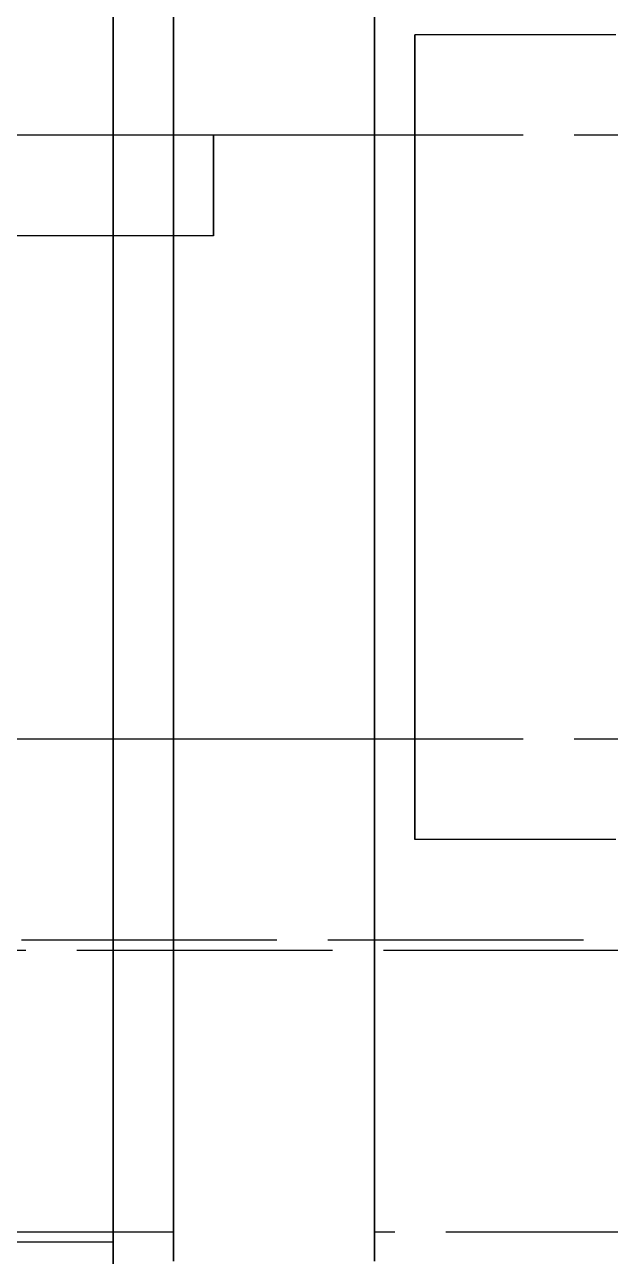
# Model space of a CAD drawing. Header units: millimetres. Extents: x -13 to 272, y -50 to 160.
# Drawn here: x 102.44 to 105.35, y 12.32 to 18.45 of the extents above; entities that cross this region are included whole.
import ezdxf

# ---------------------------------------------------------------- set-up
doc = ezdxf.new("R2010")
doc.units = ezdxf.units.MM
doc.linetypes.add('DASHED', pattern=[1.524, 1.27, -0.254])
doc.layers.add('HIDDEN', color=8, linetype='DASHED')

msp = doc.modelspace()

# ---------------------------------------------------------------- linework, layer by layer
at = {"layer": 'HIDDEN'}
for points in [[(102.875, 18.56167), (102.875, 18.35532), (102.875, 18.14897), (102.875, 17.94262), (102.875, 17.73627), (102.875, 17.52992), (102.875, 17.32357), (102.875, 17.11722), (102.875, 16.91087), (102.875, 16.70452), (102.875, 16.49817), (102.875, 16.29183), (102.875, 16.08548), (102.875, 15.87913), (102.875, 15.67278), (102.875, 15.46643), (102.875, 15.26008), (102.875, 15.05373), (102.875, 14.84738), (102.875, 14.64103), (102.875, 14.43468), (102.875, 14.22833), (102.875, 14.02198), (102.875, 13.81563), (102.875, 13.60929), (102.875, 13.40294), (102.875, 13.19659), (102.875, 12.99024), (102.875, 12.78389), (102.875, 12.57754), (102.875, 12.37119), (102.875, 12.16484)], [(103.175, 18.58548), (103.175, 18.395), (103.175, 18.20452), (103.175, 18.01405), (103.175, 17.82357), (103.175, 17.6331), (103.175, 17.44262), (103.175, 17.25214), (103.175, 17.06167), (103.175, 16.87119), (103.175, 16.68071), (103.175, 16.49024), (103.175, 16.29976), (103.175, 16.10929), (103.175, 15.91881), (103.175, 15.72833), (103.175, 15.53786), (103.175, 15.34738), (103.175, 15.1569), (103.175, 14.96643), (103.175, 14.77595), (103.175, 14.58548), (103.175, 14.395), (103.175, 14.20452), (103.175, 14.01405), (103.175, 13.82357), (103.175, 13.6331), (103.175, 13.44262), (103.175, 13.25214), (103.175, 13.06167), (103.175, 12.87119), (103.175, 12.68071), (103.175, 12.49024), (103.175, 12.29976)], [(104.175, 18.58548), (104.175, 18.395), (104.175, 18.20452), (104.175, 18.01405), (104.175, 17.82357), (104.175, 17.6331), (104.175, 17.44262), (104.175, 17.25214), (104.175, 17.06167), (104.175, 16.87119), (104.175, 16.68071), (104.175, 16.49024), (104.175, 16.29976), (104.175, 16.10929), (104.175, 15.91881), (104.175, 15.72833), (104.175, 15.53786), (104.175, 15.34738), (104.175, 15.1569), (104.175, 14.96643), (104.175, 14.77595), (104.175, 14.58548), (104.175, 14.395), (104.175, 14.20452), (104.175, 14.01405), (104.175, 13.82357), (104.175, 13.6331), (104.175, 13.44262), (104.175, 13.25214), (104.175, 13.06167), (104.175, 12.87119), (104.175, 12.68071), (104.175, 12.49024), (104.175, 12.29976)], [(102.875, 18.53786), (102.875, 18.37913), (102.875, 18.2204), (102.875, 18.06167), (102.875, 17.90294), (102.875, 17.74421), (102.875, 17.58548), (102.875, 17.42675), (102.875, 17.26802), (102.875, 17.10929), (102.875, 16.95056), (102.875, 16.79183), (102.875, 16.6331), (102.875, 16.47437), (102.875, 16.31563), (102.875, 16.1569), (102.875, 15.99817), (102.875, 15.83944), (102.875, 15.68071), (102.875, 15.52198), (102.875, 15.36325), (102.875, 15.20452), (102.875, 15.04579), (102.875, 14.88706), (102.875, 14.72833), (102.875, 14.5696), (102.875, 14.41087), (102.875, 14.25214), (102.875, 14.09341), (102.875, 13.93468), (102.875, 13.77595), (102.875, 13.61722), (102.875, 13.45849), (102.875, 13.29976), (102.875, 13.14103), (102.875, 12.9823), (102.875, 12.82357), (102.875, 12.66484), (102.875, 12.50611), (102.875, 12.34738), (102.875, 12.18865)], [(102.875, 18.53786), (102.875, 18.37913), (102.875, 18.2204), (102.875, 18.06167), (102.875, 17.90294), (102.875, 17.74421), (102.875, 17.58548), (102.875, 17.42675), (102.875, 17.26802), (102.875, 17.10929), (102.875, 16.95056), (102.875, 16.79183), (102.875, 16.6331), (102.875, 16.47437), (102.875, 16.31563), (102.875, 16.1569), (102.875, 15.99817), (102.875, 15.83944), (102.875, 15.68071), (102.875, 15.52198), (102.875, 15.36325), (102.875, 15.20452), (102.875, 15.04579), (102.875, 14.88706), (102.875, 14.72833), (102.875, 14.5696), (102.875, 14.41087), (102.875, 14.25214), (102.875, 14.09341), (102.875, 13.93468), (102.875, 13.77595), (102.875, 13.61722), (102.875, 13.45849), (102.875, 13.29976), (102.875, 13.14103), (102.875, 12.9823), (102.875, 12.82357), (102.875, 12.66484), (102.875, 12.50611), (102.875, 12.34738), (102.875, 12.18865)], [(102.875, 16.395), (102.875, 16.45849), (102.875, 16.52198), (102.875, 16.58548), (102.875, 16.64897), (102.875, 16.71246), (102.875, 16.77595), (102.875, 16.83944), (102.875, 16.90294), (102.875, 16.96643), (102.875, 17.02992), (102.875, 17.09341), (102.875, 17.1569), (102.875, 17.2204), (102.875, 17.28389), (102.875, 17.34738), (102.875, 17.41087), (102.875, 17.47437), (102.875, 17.53786), (102.875, 17.60135), (102.875, 17.66484), (102.875, 17.72833), (102.875, 17.79183), (102.875, 17.85532), (102.875, 17.91881), (102.875, 17.9823), (102.875, 18.04579), (102.875, 18.10929), (102.875, 18.17278), (102.875, 18.23627), (102.875, 18.29976), (102.875, 18.36325), (102.875, 18.42675), (102.875, 18.49024)], [(102.875, 18.49024), (102.875, 18.36325), (102.875, 18.23627), (102.875, 18.10929), (102.875, 17.9823), (102.875, 17.85532), (102.875, 17.72833), (102.875, 17.60135), (102.875, 17.47437), (102.875, 17.34738), (102.875, 17.2204), (102.875, 17.09341), (102.875, 16.96643), (102.875, 16.83944), (102.875, 16.71246), (102.875, 16.58548), (102.875, 16.45849), (102.875, 16.33151), (102.875, 16.20452), (102.875, 16.07754), (102.875, 15.95056), (102.875, 15.82357), (102.875, 15.69659), (102.875, 15.5696), (102.875, 15.44262), (102.875, 15.31563), (102.875, 15.18865), (102.875, 15.06167), (102.875, 14.93468), (102.875, 14.8077), (102.875, 14.68071), (102.875, 14.55373), (102.875, 14.42675), (102.875, 14.29976), (102.875, 14.17278), (102.875, 14.04579), (102.875, 13.91881), (102.875, 13.79183), (102.875, 13.66484), (102.875, 13.53786), (102.875, 13.41087), (102.875, 13.28389), (102.875, 13.1569), (102.875, 13.02992), (102.875, 12.90294), (102.875, 12.77595), (102.875, 12.64897), (102.875, 12.52198), (102.875, 12.395)], [(103.175, 16.395), (103.175, 16.49024), (103.175, 16.58548), (103.175, 16.68071), (103.175, 16.77595), (103.175, 16.87119), (103.175, 16.96643), (103.175, 17.06167), (103.175, 17.1569), (103.175, 17.25214), (103.175, 17.34738), (103.175, 17.44262), (103.175, 17.53786), (103.175, 17.6331), (103.175, 17.72833), (103.175, 17.82357), (103.175, 17.91881), (103.175, 18.01405), (103.175, 18.10929), (103.175, 18.20452), (103.175, 18.29976), (103.175, 18.395), (103.175, 18.49024)], [(104.175, 16.395), (104.175, 16.49024), (104.175, 16.58548), (104.175, 16.68071), (104.175, 16.77595), (104.175, 16.87119), (104.175, 16.96643), (104.175, 17.06167), (104.175, 17.1569), (104.175, 17.25214), (104.175, 17.34738), (104.175, 17.44262), (104.175, 17.53786), (104.175, 17.6331), (104.175, 17.72833), (104.175, 17.82357), (104.175, 17.91881), (104.175, 18.01405), (104.175, 18.10929), (104.175, 18.20452), (104.175, 18.29976), (104.175, 18.395), (104.175, 18.49024)], [(102.875, 16.395), (102.875, 16.47437), (102.875, 16.55373), (102.875, 16.6331), (102.875, 16.71246), (102.875, 16.79183), (102.875, 16.87119), (102.875, 16.95056), (102.875, 17.02992), (102.875, 17.10929), (102.875, 17.18865), (102.875, 17.26802), (102.875, 17.34738), (102.875, 17.42675), (102.875, 17.50611), (102.875, 17.58548), (102.875, 17.66484), (102.875, 17.74421), (102.875, 17.82357), (102.875, 17.90294), (102.875, 17.9823), (102.875, 18.06167), (102.875, 18.14103), (102.875, 18.2204), (102.875, 18.29976), (102.875, 18.37913), (102.875, 18.45849)], [(102.875, 16.395), (102.875, 16.49817), (102.875, 16.60135), (102.875, 16.70452), (102.875, 16.8077), (102.875, 16.91087), (102.875, 17.01405), (102.875, 17.11722), (102.875, 17.2204), (102.875, 17.32357), (102.875, 17.42675), (102.875, 17.52992), (102.875, 17.6331), (102.875, 17.73627), (102.875, 17.83944), (102.875, 17.94262), (102.875, 18.04579), (102.875, 18.14897), (102.875, 18.25214), (102.875, 18.35532), (102.875, 18.45849)], [(102.875, 16.395), (102.875, 16.47437), (102.875, 16.55373), (102.875, 16.6331), (102.875, 16.71246), (102.875, 16.79183), (102.875, 16.87119), (102.875, 16.95056), (102.875, 17.02992), (102.875, 17.10929), (102.875, 17.18865), (102.875, 17.26802), (102.875, 17.34738), (102.875, 17.42675), (102.875, 17.50611), (102.875, 17.58548), (102.875, 17.66484), (102.875, 17.74421), (102.875, 17.82357), (102.875, 17.90294), (102.875, 17.9823), (102.875, 18.06167), (102.875, 18.14103), (102.875, 18.2204), (102.875, 18.29976), (102.875, 18.37913), (102.875, 18.45849)], [(103.175, 16.395), (103.175, 16.4577), (103.175, 16.5204), (103.175, 16.5831), (103.175, 16.64579), (103.175, 16.70849), (103.175, 16.77119), (103.175, 16.83389), (103.175, 16.89659), (103.175, 16.95929), (103.175, 17.02198), (103.175, 17.08468), (103.175, 17.14738), (103.175, 17.21008), (103.175, 17.27278), (103.175, 17.33548), (103.175, 17.39817), (103.175, 17.46087), (103.175, 17.52357), (103.175, 17.58627), (103.175, 17.64897), (103.175, 17.71167), (103.175, 17.77437), (103.175, 17.83706), (103.175, 17.89976), (103.175, 17.96246), (103.175, 18.02516), (103.175, 18.08786), (103.175, 18.15056), (103.175, 18.21325), (103.175, 18.27595), (103.175, 18.33865), (103.175, 18.40135), (103.175, 18.46405)], [(103.175, 18.46405), (103.175, 18.33865), (103.175, 18.21325), (103.175, 18.08786), (103.175, 17.96246), (103.175, 17.83706), (103.175, 17.71167), (103.175, 17.58627), (103.175, 17.46087), (103.175, 17.33548), (103.175, 17.21008), (103.175, 17.08468), (103.175, 16.95929), (103.175, 16.83389), (103.175, 16.70849), (103.175, 16.5831), (103.175, 16.4577), (103.175, 16.3323), (103.175, 16.2069), (103.175, 16.08151), (103.175, 15.95611), (103.175, 15.83071), (103.175, 15.70532), (103.175, 15.57992), (103.175, 15.45452), (103.175, 15.32913), (103.175, 15.20373), (103.175, 15.07833), (103.175, 14.95294), (103.175, 14.82754), (103.175, 14.70214), (103.175, 14.57675), (103.175, 14.45135), (103.175, 14.32595), (103.175, 14.20056), (103.175, 14.07516), (103.175, 13.94976), (103.175, 13.82437), (103.175, 13.69897), (103.175, 13.57357), (103.175, 13.44817), (103.175, 13.32278), (103.175, 13.19738), (103.175, 13.07198), (103.175, 12.94659), (103.175, 12.82119), (103.175, 12.69579), (103.175, 12.5704), (103.175, 12.445)], [(104.175, 16.395), (104.175, 16.4577), (104.175, 16.5204), (104.175, 16.5831), (104.175, 16.64579), (104.175, 16.70849), (104.175, 16.77119), (104.175, 16.83389), (104.175, 16.89659), (104.175, 16.95929), (104.175, 17.02198), (104.175, 17.08468), (104.175, 17.14738), (104.175, 17.21008), (104.175, 17.27278), (104.175, 17.33548), (104.175, 17.39817), (104.175, 17.46087), (104.175, 17.52357), (104.175, 17.58627), (104.175, 17.64897), (104.175, 17.71167), (104.175, 17.77437), (104.175, 17.83706), (104.175, 17.89976), (104.175, 17.96246), (104.175, 18.02516), (104.175, 18.08786), (104.175, 18.15056), (104.175, 18.21325), (104.175, 18.27595), (104.175, 18.33865), (104.175, 18.40135), (104.175, 18.46405)], [(104.175, 18.46405), (104.175, 18.33865), (104.175, 18.21325), (104.175, 18.08786), (104.175, 17.96246), (104.175, 17.83706), (104.175, 17.71167), (104.175, 17.58627), (104.175, 17.46087), (104.175, 17.33548), (104.175, 17.21008), (104.175, 17.08468), (104.175, 16.95929), (104.175, 16.83389), (104.175, 16.70849), (104.175, 16.5831), (104.175, 16.4577), (104.175, 16.3323), (104.175, 16.2069), (104.175, 16.08151), (104.175, 15.95611), (104.175, 15.83071), (104.175, 15.70532), (104.175, 15.57992), (104.175, 15.45452), (104.175, 15.32913), (104.175, 15.20373), (104.175, 15.07833), (104.175, 14.95294), (104.175, 14.82754), (104.175, 14.70214), (104.175, 14.57675), (104.175, 14.45135), (104.175, 14.32595), (104.175, 14.20056), (104.175, 14.07516), (104.175, 13.94976), (104.175, 13.82437), (104.175, 13.69897), (104.175, 13.57357), (104.175, 13.44817), (104.175, 13.32278), (104.175, 13.19738), (104.175, 13.07198), (104.175, 12.94659), (104.175, 12.82119), (104.175, 12.69579), (104.175, 12.5704), (104.175, 12.445)], [(104.375, 16.395), (104.375, 16.42675), (104.375, 16.45849), (104.375, 16.49024), (104.375, 16.52198), (104.375, 16.55373), (104.375, 16.58548), (104.375, 16.61722), (104.375, 16.64897), (104.375, 16.68071), (104.375, 16.71246), (104.375, 16.74421), (104.375, 16.77595), (104.375, 16.8077), (104.375, 16.83944), (104.375, 16.87119), (104.375, 16.90294), (104.375, 16.93468), (104.375, 16.96643), (104.375, 16.99817), (104.375, 17.02992), (104.375, 17.06167), (104.375, 17.09341), (104.375, 17.12516), (104.375, 17.1569), (104.375, 17.18865), (104.375, 17.2204), (104.375, 17.25214), (104.375, 17.28389), (104.375, 17.31563), (104.375, 17.34738), (104.375, 17.37913), (104.375, 17.41087), (104.375, 17.44262), (104.375, 17.47437), (104.375, 17.50611), (104.375, 17.53786), (104.375, 17.5696), (104.375, 17.60135), (104.375, 17.6331), (104.375, 17.66484), (104.375, 17.69659), (104.375, 17.72833), (104.375, 17.76008), (104.375, 17.79183), (104.375, 17.82357), (104.375, 17.85532), (104.375, 17.88706), (104.375, 17.91881), (104.375, 17.95056), (104.375, 17.9823), (104.375, 18.01405), (104.375, 18.04579), (104.375, 18.07754), (104.375, 18.10929), (104.375, 18.14103), (104.375, 18.17278), (104.375, 18.20452), (104.375, 18.23627), (104.375, 18.26802), (104.375, 18.29976), (104.375, 18.33151), (104.375, 18.36325), (104.375, 18.395)], [(104.375, 18.395), (104.375, 18.33151), (104.375, 18.26802), (104.375, 18.20452), (104.375, 18.14103), (104.375, 18.07754), (104.375, 18.01405), (104.375, 17.95056), (104.375, 17.88706), (104.375, 17.82357), (104.375, 17.76008), (104.375, 17.69659), (104.375, 17.6331), (104.375, 17.5696), (104.375, 17.50611), (104.375, 17.44262), (104.375, 17.37913), (104.375, 17.31563), (104.375, 17.25214), (104.375, 17.18865), (104.375, 17.12516), (104.375, 17.06167), (104.375, 16.99817), (104.375, 16.93468), (104.375, 16.87119), (104.375, 16.8077), (104.375, 16.74421), (104.375, 16.68071), (104.375, 16.61722), (104.375, 16.55373), (104.375, 16.49024), (104.375, 16.42675), (104.375, 16.36325), (104.375, 16.29976), (104.375, 16.23627), (104.375, 16.17278), (104.375, 16.10929), (104.375, 16.04579), (104.375, 15.9823), (104.375, 15.91881), (104.375, 15.85532), (104.375, 15.79183), (104.375, 15.72833), (104.375, 15.66484), (104.375, 15.60135), (104.375, 15.53786), (104.375, 15.47437), (104.375, 15.41087), (104.375, 15.34738), (104.375, 15.28389), (104.375, 15.2204), (104.375, 15.1569), (104.375, 15.09341), (104.375, 15.02992), (104.375, 14.96643), (104.375, 14.90294), (104.375, 14.83944), (104.375, 14.77595), (104.375, 14.71246), (104.375, 14.64897), (104.375, 14.58548), (104.375, 14.52198), (104.375, 14.45849), (104.375, 14.395)], [(105.375, 18.395), (104.375, 18.395)], [(147.585, 17.895), (90.875, 17.895)], [(103.374, 17.395), (103.374, 17.40294), (103.374, 17.41087), (103.374, 17.41881), (103.374, 17.42675), (103.374, 17.43468), (103.374, 17.44262), (103.374, 17.45056), (103.374, 17.45849), (103.374, 17.46643), (103.374, 17.47437), (103.374, 17.4823), (103.374, 17.49024), (103.374, 17.49817), (103.374, 17.50611), (103.374, 17.51405), (103.374, 17.52198), (103.374, 17.52992), (103.374, 17.53786), (103.374, 17.54579), (103.374, 17.55373), (103.374, 17.56167), (103.374, 17.5696), (103.374, 17.57754), (103.374, 17.58548), (103.374, 17.59341), (103.374, 17.60135), (103.374, 17.60929), (103.374, 17.61722), (103.374, 17.62516), (103.374, 17.6331), (103.374, 17.64103), (103.374, 17.64897), (103.374, 17.6569), (103.374, 17.66484), (103.374, 17.67278), (103.374, 17.68071), (103.374, 17.68865), (103.374, 17.69659), (103.374, 17.70452), (103.374, 17.71246), (103.374, 17.7204), (103.374, 17.72833), (103.374, 17.73627), (103.374, 17.74421), (103.374, 17.75214), (103.374, 17.76008), (103.374, 17.76802), (103.374, 17.77595), (103.374, 17.78389), (103.374, 17.79183), (103.374, 17.79976), (103.374, 17.8077), (103.374, 17.81563), (103.374, 17.82357), (103.374, 17.83151), (103.374, 17.83944), (103.374, 17.84738), (103.374, 17.85532), (103.374, 17.86325), (103.374, 17.87119), (103.374, 17.87913), (103.374, 17.88706), (103.374, 17.895)], [(103.374, 17.895), (103.374, 17.88706), (103.374, 17.87913), (103.374, 17.87119), (103.374, 17.86325), (103.374, 17.85532), (103.374, 17.84738), (103.374, 17.83944), (103.374, 17.83151), (103.374, 17.82357), (103.374, 17.81563), (103.374, 17.8077), (103.374, 17.79976), (103.374, 17.79183), (103.374, 17.78389), (103.374, 17.77595), (103.374, 17.76802), (103.374, 17.76008), (103.374, 17.75214), (103.374, 17.74421), (103.374, 17.73627), (103.374, 17.72833), (103.374, 17.7204), (103.374, 17.71246), (103.374, 17.70452), (103.374, 17.69659), (103.374, 17.68865), (103.374, 17.68071), (103.374, 17.67278), (103.374, 17.66484), (103.374, 17.6569), (103.374, 17.64897), (103.374, 17.64103), (103.374, 17.6331), (103.374, 17.62516), (103.374, 17.61722), (103.374, 17.60929), (103.374, 17.60135), (103.374, 17.59341), (103.374, 17.58548), (103.374, 17.57754), (103.374, 17.5696), (103.374, 17.56167), (103.374, 17.55373), (103.374, 17.54579), (103.374, 17.53786), (103.374, 17.52992), (103.374, 17.52198), (103.374, 17.51405), (103.374, 17.50611), (103.374, 17.49817), (103.374, 17.49024), (103.374, 17.4823), (103.374, 17.47437), (103.374, 17.46643), (103.374, 17.45849), (103.374, 17.45056), (103.374, 17.44262), (103.374, 17.43468), (103.374, 17.42675), (103.374, 17.41881), (103.374, 17.41087), (103.374, 17.40294), (103.374, 17.395)], [(104.375, 17.895), (103.374, 17.895)], [(104.375, 16.395), (104.375, 16.41881), (104.375, 16.44262), (104.375, 16.46643), (104.375, 16.49024), (104.375, 16.51405), (104.375, 16.53786), (104.375, 16.56167), (104.375, 16.58548), (104.375, 16.60929), (104.375, 16.6331), (104.375, 16.6569), (104.375, 16.68071), (104.375, 16.70452), (104.375, 16.72833), (104.375, 16.75214), (104.375, 16.77595), (104.375, 16.79976), (104.375, 16.82357), (104.375, 16.84738), (104.375, 16.87119), (104.375, 16.895), (104.375, 16.91881), (104.375, 16.94262), (104.375, 16.96643), (104.375, 16.99024), (104.375, 17.01405), (104.375, 17.03786), (104.375, 17.06167), (104.375, 17.08548), (104.375, 17.10929), (104.375, 17.1331), (104.375, 17.1569), (104.375, 17.18071), (104.375, 17.20452), (104.375, 17.22833), (104.375, 17.25214), (104.375, 17.27595), (104.375, 17.29976), (104.375, 17.32357), (104.375, 17.34738), (104.375, 17.37119), (104.375, 17.395), (104.375, 17.41881), (104.375, 17.44262), (104.375, 17.46643), (104.375, 17.49024), (104.375, 17.51405), (104.375, 17.53786), (104.375, 17.56167), (104.375, 17.58548), (104.375, 17.60929), (104.375, 17.6331), (104.375, 17.6569), (104.375, 17.68071), (104.375, 17.70452), (104.375, 17.72833), (104.375, 17.75214), (104.375, 17.77595), (104.375, 17.79976), (104.375, 17.82357), (104.375, 17.84738), (104.375, 17.87119), (104.375, 17.895)], [(104.375, 17.895), (104.375, 17.84738), (104.375, 17.79976), (104.375, 17.75214), (104.375, 17.70452), (104.375, 17.6569), (104.375, 17.60929), (104.375, 17.56167), (104.375, 17.51405), (104.375, 17.46643), (104.375, 17.41881), (104.375, 17.37119), (104.375, 17.32357), (104.375, 17.27595), (104.375, 17.22833), (104.375, 17.18071), (104.375, 17.1331), (104.375, 17.08548), (104.375, 17.03786), (104.375, 16.99024), (104.375, 16.94262), (104.375, 16.895), (104.375, 16.84738), (104.375, 16.79976), (104.375, 16.75214), (104.375, 16.70452), (104.375, 16.6569), (104.375, 16.60929), (104.375, 16.56167), (104.375, 16.51405), (104.375, 16.46643), (104.375, 16.41881), (104.375, 16.37119), (104.375, 16.32357), (104.375, 16.27595), (104.375, 16.22833), (104.375, 16.18071), (104.375, 16.1331), (104.375, 16.08548), (104.375, 16.03786), (104.375, 15.99024), (104.375, 15.94262), (104.375, 15.895), (104.375, 15.84738), (104.375, 15.79976), (104.375, 15.75214), (104.375, 15.70452), (104.375, 15.6569), (104.375, 15.60929), (104.375, 15.56167), (104.375, 15.51405), (104.375, 15.46643), (104.375, 15.41881), (104.375, 15.37119), (104.375, 15.32357), (104.375, 15.27595), (104.375, 15.22833), (104.375, 15.18071), (104.375, 15.1331), (104.375, 15.08548), (104.375, 15.03786), (104.375, 14.99024), (104.375, 14.94262), (104.375, 14.895)], [(103.374, 17.395), (98.875, 17.395)], [(103.374, 17.395), (98.875, 17.395)], [(102.875, 12.26802), (102.875, 12.34738), (102.875, 12.42675), (102.875, 12.50611), (102.875, 12.58548), (102.875, 12.66484), (102.875, 12.74421), (102.875, 12.82357), (102.875, 12.90294), (102.875, 12.9823), (102.875, 13.06167), (102.875, 13.14103), (102.875, 13.2204), (102.875, 13.29976), (102.875, 13.37913), (102.875, 13.45849), (102.875, 13.53786), (102.875, 13.61722), (102.875, 13.69659), (102.875, 13.77595), (102.875, 13.85532), (102.875, 13.93468), (102.875, 14.01405), (102.875, 14.09341), (102.875, 14.17278), (102.875, 14.25214), (102.875, 14.33151), (102.875, 14.41087), (102.875, 14.49024), (102.875, 14.5696), (102.875, 14.64897), (102.875, 14.72833), (102.875, 14.8077), (102.875, 14.88706), (102.875, 14.96643), (102.875, 15.04579), (102.875, 15.12516), (102.875, 15.20452), (102.875, 15.28389), (102.875, 15.36325), (102.875, 15.44262), (102.875, 15.52198), (102.875, 15.60135), (102.875, 15.68071), (102.875, 15.76008), (102.875, 15.83944), (102.875, 15.91881), (102.875, 15.99817), (102.875, 16.07754), (102.875, 16.1569), (102.875, 16.23627), (102.875, 16.31563), (102.875, 16.395)], [(102.875, 12.26802), (102.875, 12.37119), (102.875, 12.47437), (102.875, 12.57754), (102.875, 12.68071), (102.875, 12.78389), (102.875, 12.88706), (102.875, 12.99024), (102.875, 13.09341), (102.875, 13.19659), (102.875, 13.29976), (102.875, 13.40294), (102.875, 13.50611), (102.875, 13.60929), (102.875, 13.71246), (102.875, 13.81563), (102.875, 13.91881), (102.875, 14.02198), (102.875, 14.12516), (102.875, 14.22833), (102.875, 14.33151), (102.875, 14.43468), (102.875, 14.53786), (102.875, 14.64103), (102.875, 14.74421), (102.875, 14.84738), (102.875, 14.95056), (102.875, 15.05373), (102.875, 15.1569), (102.875, 15.26008), (102.875, 15.36325), (102.875, 15.46643), (102.875, 15.5696), (102.875, 15.67278), (102.875, 15.77595), (102.875, 15.87913), (102.875, 15.9823), (102.875, 16.08548), (102.875, 16.18865), (102.875, 16.29183), (102.875, 16.395)], [(102.875, 12.26802), (102.875, 12.34738), (102.875, 12.42675), (102.875, 12.50611), (102.875, 12.58548), (102.875, 12.66484), (102.875, 12.74421), (102.875, 12.82357), (102.875, 12.90294), (102.875, 12.9823), (102.875, 13.06167), (102.875, 13.14103), (102.875, 13.2204), (102.875, 13.29976), (102.875, 13.37913), (102.875, 13.45849), (102.875, 13.53786), (102.875, 13.61722), (102.875, 13.69659), (102.875, 13.77595), (102.875, 13.85532), (102.875, 13.93468), (102.875, 14.01405), (102.875, 14.09341), (102.875, 14.17278), (102.875, 14.25214), (102.875, 14.33151), (102.875, 14.41087), (102.875, 14.49024), (102.875, 14.5696), (102.875, 14.64897), (102.875, 14.72833), (102.875, 14.8077), (102.875, 14.88706), (102.875, 14.96643), (102.875, 15.04579), (102.875, 15.12516), (102.875, 15.20452), (102.875, 15.28389), (102.875, 15.36325), (102.875, 15.44262), (102.875, 15.52198), (102.875, 15.60135), (102.875, 15.68071), (102.875, 15.76008), (102.875, 15.83944), (102.875, 15.91881), (102.875, 15.99817), (102.875, 16.07754), (102.875, 16.1569), (102.875, 16.23627), (102.875, 16.31563), (102.875, 16.395)], [(102.875, 12.395), (102.875, 12.45849), (102.875, 12.52198), (102.875, 12.58548), (102.875, 12.64897), (102.875, 12.71246), (102.875, 12.77595), (102.875, 12.83944), (102.875, 12.90294), (102.875, 12.96643), (102.875, 13.02992), (102.875, 13.09341), (102.875, 13.1569), (102.875, 13.2204), (102.875, 13.28389), (102.875, 13.34738), (102.875, 13.41087), (102.875, 13.47437), (102.875, 13.53786), (102.875, 13.60135), (102.875, 13.66484), (102.875, 13.72833), (102.875, 13.79183), (102.875, 13.85532), (102.875, 13.91881), (102.875, 13.9823), (102.875, 14.04579), (102.875, 14.10929), (102.875, 14.17278), (102.875, 14.23627), (102.875, 14.29976), (102.875, 14.36325), (102.875, 14.42675), (102.875, 14.49024), (102.875, 14.55373), (102.875, 14.61722), (102.875, 14.68071), (102.875, 14.74421), (102.875, 14.8077), (102.875, 14.87119), (102.875, 14.93468), (102.875, 14.99817), (102.875, 15.06167), (102.875, 15.12516), (102.875, 15.18865), (102.875, 15.25214), (102.875, 15.31563), (102.875, 15.37913), (102.875, 15.44262), (102.875, 15.50611), (102.875, 15.5696), (102.875, 15.6331), (102.875, 15.69659), (102.875, 15.76008), (102.875, 15.82357), (102.875, 15.88706), (102.875, 15.95056), (102.875, 16.01405), (102.875, 16.07754), (102.875, 16.14103), (102.875, 16.20452), (102.875, 16.26802), (102.875, 16.33151), (102.875, 16.395)], [(103.175, 12.29976), (103.175, 12.395), (103.175, 12.49024), (103.175, 12.58548), (103.175, 12.68071), (103.175, 12.77595), (103.175, 12.87119), (103.175, 12.96643), (103.175, 13.06167), (103.175, 13.1569), (103.175, 13.25214), (103.175, 13.34738), (103.175, 13.44262), (103.175, 13.53786), (103.175, 13.6331), (103.175, 13.72833), (103.175, 13.82357), (103.175, 13.91881), (103.175, 14.01405), (103.175, 14.10929), (103.175, 14.20452), (103.175, 14.29976), (103.175, 14.395), (103.175, 14.49024), (103.175, 14.58548), (103.175, 14.68071), (103.175, 14.77595), (103.175, 14.87119), (103.175, 14.96643), (103.175, 15.06167), (103.175, 15.1569), (103.175, 15.25214), (103.175, 15.34738), (103.175, 15.44262), (103.175, 15.53786), (103.175, 15.6331), (103.175, 15.72833), (103.175, 15.82357), (103.175, 15.91881), (103.175, 16.01405), (103.175, 16.10929), (103.175, 16.20452), (103.175, 16.29976), (103.175, 16.395)], [(103.175, 12.445), (103.175, 12.5077), (103.175, 12.5704), (103.175, 12.6331), (103.175, 12.69579), (103.175, 12.75849), (103.175, 12.82119), (103.175, 12.88389), (103.175, 12.94659), (103.175, 13.00929), (103.175, 13.07198), (103.175, 13.13468), (103.175, 13.19738), (103.175, 13.26008), (103.175, 13.32278), (103.175, 13.38548), (103.175, 13.44817), (103.175, 13.51087), (103.175, 13.57357), (103.175, 13.63627), (103.175, 13.69897), (103.175, 13.76167), (103.175, 13.82437), (103.175, 13.88706), (103.175, 13.94976), (103.175, 14.01246), (103.175, 14.07516), (103.175, 14.13786), (103.175, 14.20056), (103.175, 14.26325), (103.175, 14.32595), (103.175, 14.38865), (103.175, 14.45135), (103.175, 14.51405), (103.175, 14.57675), (103.175, 14.63944), (103.175, 14.70214), (103.175, 14.76484), (103.175, 14.82754), (103.175, 14.89024), (103.175, 14.95294), (103.175, 15.01563), (103.175, 15.07833), (103.175, 15.14103), (103.175, 15.20373), (103.175, 15.26643), (103.175, 15.32913), (103.175, 15.39183), (103.175, 15.45452), (103.175, 15.51722), (103.175, 15.57992), (103.175, 15.64262), (103.175, 15.70532), (103.175, 15.76802), (103.175, 15.83071), (103.175, 15.89341), (103.175, 15.95611), (103.175, 16.01881), (103.175, 16.08151), (103.175, 16.14421), (103.175, 16.2069), (103.175, 16.2696), (103.175, 16.3323), (103.175, 16.395)], [(104.175, 12.445), (104.175, 12.5077), (104.175, 12.5704), (104.175, 12.6331), (104.175, 12.69579), (104.175, 12.75849), (104.175, 12.82119), (104.175, 12.88389), (104.175, 12.94659), (104.175, 13.00929), (104.175, 13.07198), (104.175, 13.13468), (104.175, 13.19738), (104.175, 13.26008), (104.175, 13.32278), (104.175, 13.38548), (104.175, 13.44817), (104.175, 13.51087), (104.175, 13.57357), (104.175, 13.63627), (104.175, 13.69897), (104.175, 13.76167), (104.175, 13.82437), (104.175, 13.88706), (104.175, 13.94976), (104.175, 14.01246), (104.175, 14.07516), (104.175, 14.13786), (104.175, 14.20056), (104.175, 14.26325), (104.175, 14.32595), (104.175, 14.38865), (104.175, 14.45135), (104.175, 14.51405), (104.175, 14.57675), (104.175, 14.63944), (104.175, 14.70214), (104.175, 14.76484), (104.175, 14.82754), (104.175, 14.89024), (104.175, 14.95294), (104.175, 15.01563), (104.175, 15.07833), (104.175, 15.14103), (104.175, 15.20373), (104.175, 15.26643), (104.175, 15.32913), (104.175, 15.39183), (104.175, 15.45452), (104.175, 15.51722), (104.175, 15.57992), (104.175, 15.64262), (104.175, 15.70532), (104.175, 15.76802), (104.175, 15.83071), (104.175, 15.89341), (104.175, 15.95611), (104.175, 16.01881), (104.175, 16.08151), (104.175, 16.14421), (104.175, 16.2069), (104.175, 16.2696), (104.175, 16.3323), (104.175, 16.395)], [(104.175, 12.29976), (104.175, 12.395), (104.175, 12.49024), (104.175, 12.58548), (104.175, 12.68071), (104.175, 12.77595), (104.175, 12.87119), (104.175, 12.96643), (104.175, 13.06167), (104.175, 13.1569), (104.175, 13.25214), (104.175, 13.34738), (104.175, 13.44262), (104.175, 13.53786), (104.175, 13.6331), (104.175, 13.72833), (104.175, 13.82357), (104.175, 13.91881), (104.175, 14.01405), (104.175, 14.10929), (104.175, 14.20452), (104.175, 14.29976), (104.175, 14.395), (104.175, 14.49024), (104.175, 14.58548), (104.175, 14.68071), (104.175, 14.77595), (104.175, 14.87119), (104.175, 14.96643), (104.175, 15.06167), (104.175, 15.1569), (104.175, 15.25214), (104.175, 15.34738), (104.175, 15.44262), (104.175, 15.53786), (104.175, 15.6331), (104.175, 15.72833), (104.175, 15.82357), (104.175, 15.91881), (104.175, 16.01405), (104.175, 16.10929), (104.175, 16.20452), (104.175, 16.29976), (104.175, 16.395)], [(104.375, 14.395), (104.375, 14.42675), (104.375, 14.45849), (104.375, 14.49024), (104.375, 14.52198), (104.375, 14.55373), (104.375, 14.58548), (104.375, 14.61722), (104.375, 14.64897), (104.375, 14.68071), (104.375, 14.71246), (104.375, 14.74421), (104.375, 14.77595), (104.375, 14.8077), (104.375, 14.83944), (104.375, 14.87119), (104.375, 14.90294), (104.375, 14.93468), (104.375, 14.96643), (104.375, 14.99817), (104.375, 15.02992), (104.375, 15.06167), (104.375, 15.09341), (104.375, 15.12516), (104.375, 15.1569), (104.375, 15.18865), (104.375, 15.2204), (104.375, 15.25214), (104.375, 15.28389), (104.375, 15.31563), (104.375, 15.34738), (104.375, 15.37913), (104.375, 15.41087), (104.375, 15.44262), (104.375, 15.47437), (104.375, 15.50611), (104.375, 15.53786), (104.375, 15.5696), (104.375, 15.60135), (104.375, 15.6331), (104.375, 15.66484), (104.375, 15.69659), (104.375, 15.72833), (104.375, 15.76008), (104.375, 15.79183), (104.375, 15.82357), (104.375, 15.85532), (104.375, 15.88706), (104.375, 15.91881), (104.375, 15.95056), (104.375, 15.9823), (104.375, 16.01405), (104.375, 16.04579), (104.375, 16.07754), (104.375, 16.10929), (104.375, 16.14103), (104.375, 16.17278), (104.375, 16.20452), (104.375, 16.23627), (104.375, 16.26802), (104.375, 16.29976), (104.375, 16.33151), (104.375, 16.36325), (104.375, 16.395)], [(104.375, 14.895), (104.375, 14.91881), (104.375, 14.94262), (104.375, 14.96643), (104.375, 14.99024), (104.375, 15.01405), (104.375, 15.03786), (104.375, 15.06167), (104.375, 15.08548), (104.375, 15.10929), (104.375, 15.1331), (104.375, 15.1569), (104.375, 15.18071), (104.375, 15.20452), (104.375, 15.22833), (104.375, 15.25214), (104.375, 15.27595), (104.375, 15.29976), (104.375, 15.32357), (104.375, 15.34738), (104.375, 15.37119), (104.375, 15.395), (104.375, 15.41881), (104.375, 15.44262), (104.375, 15.46643), (104.375, 15.49024), (104.375, 15.51405), (104.375, 15.53786), (104.375, 15.56167), (104.375, 15.58548), (104.375, 15.60929), (104.375, 15.6331), (104.375, 15.6569), (104.375, 15.68071), (104.375, 15.70452), (104.375, 15.72833), (104.375, 15.75214), (104.375, 15.77595), (104.375, 15.79976), (104.375, 15.82357), (104.375, 15.84738), (104.375, 15.87119), (104.375, 15.895), (104.375, 15.91881), (104.375, 15.94262), (104.375, 15.96643), (104.375, 15.99024), (104.375, 16.01405), (104.375, 16.03786), (104.375, 16.06167), (104.375, 16.08548), (104.375, 16.10929), (104.375, 16.1331), (104.375, 16.1569), (104.375, 16.18071), (104.375, 16.20452), (104.375, 16.22833), (104.375, 16.25214), (104.375, 16.27595), (104.375, 16.29976), (104.375, 16.32357), (104.375, 16.34738), (104.375, 16.37119), (104.375, 16.395)], [(147.585, 14.895), (90.875, 14.895)], [(104.375, 14.895), (98.875, 14.895)], [(105.375, 14.395), (104.375, 14.395)], [(147.885, 13.895), (90.575, 13.895)], [(95.075, 13.845), (142.375, 13.845)], [(103.175, 12.445), (96.875, 12.445)], [(142.375, 12.445), (104.175, 12.445)], [(102.875, 12.395), (96.875, 12.395)]]:
    msp.add_lwpolyline(points, dxfattribs=at)

doc.saveas('drawing.dxf')
